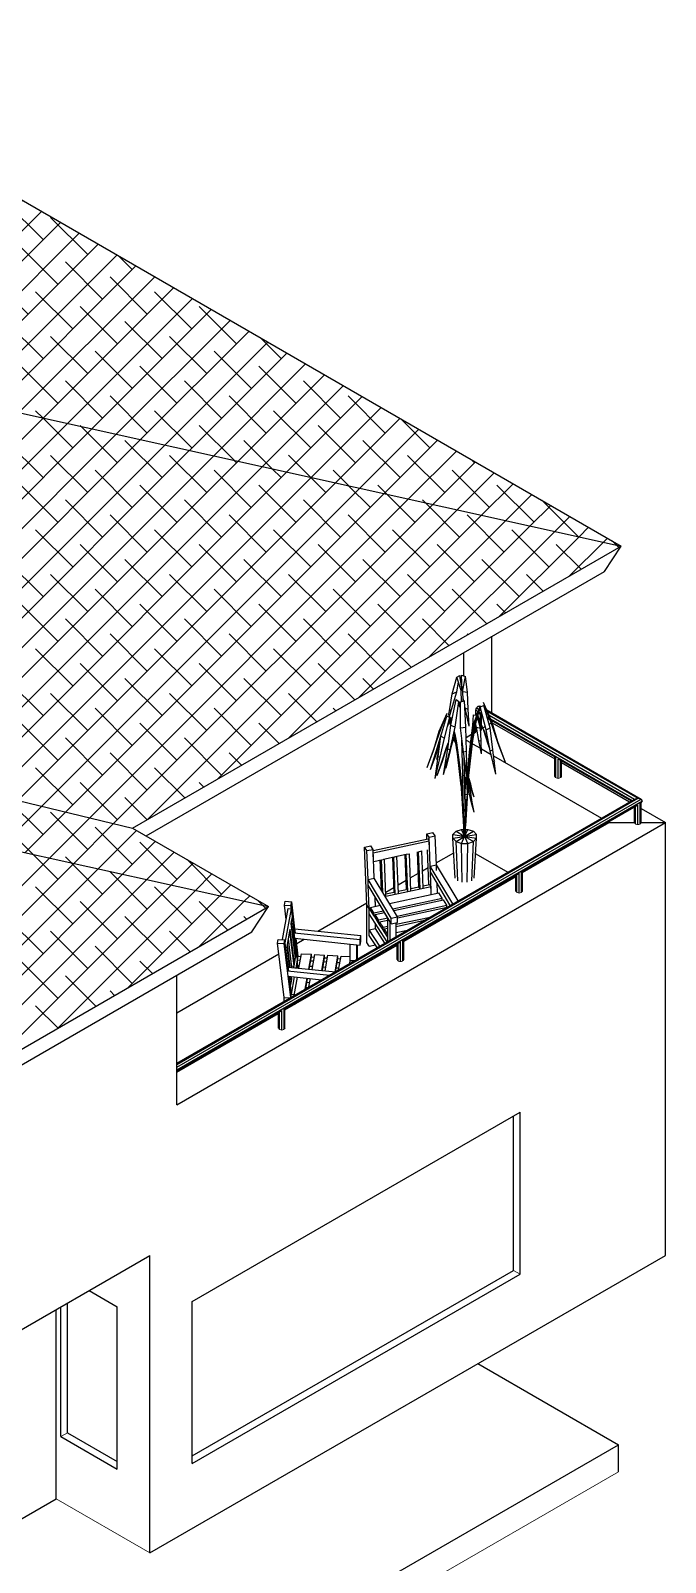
# Model space of a CAD drawing. Header units: millimetres. Extents: x 2491 to 2548.8, y 1338.3 to 1412.1.
# Drawn here: x 2517.02 to 2520.51, y 1353.35 to 1361.76 of the extents above; entities that cross this region are included whole.
import ezdxf

# ---------------------------------------------------------------- set-up
doc = ezdxf.new("R2010")
doc.units = ezdxf.units.MM
for name, color, linetype, lineweight in [('ARREDI attrezzature - furniture', 175, 'Continuous', 9), ('PROIEZIONI - projections', 145, 'Continuous', 13), ('PROIEZIONI finissime - fine lines', 251, 'Continuous', 9)]:
    doc.layers.add(name, color=color, linetype=linetype, lineweight=lineweight)
doc.layers.add('COPERTURA - roof', color=25, linetype='Continuous')
pattern_1 = [(45, (-12087.71468, -15428.61644), (-0.081605686, 0.081605686), []), (135, (-12087.71468, -15428.61644), (-0.24481705805, 0.081605686), [0.2885196698, -0.173111802])]

msp = doc.modelspace()

# ---------------------------------------------------------------- hatches: boundary and pattern name
at = {"layer": 'COPERTURA - roof'}
h = msp.add_hatch(dxfattribs=at)
h.set_pattern_fill('ANSI38', color=256, scale=0.036349, style=0)
h.set_pattern_definition(pattern_1)
h.paths.add_polyline_path([(2515.3648, 1361.7579), (2515.3648, 1360.0154), (2520.2633, 1358.9298)])
h = msp.add_hatch(dxfattribs=at)
h.set_pattern_fill('ANSI38', color=256, scale=0.036349, style=0)
h.set_pattern_definition(pattern_1)
h.paths.add_polyline_path([(2512.8055, 1358.5378), (2513.8227, 1357.9505), (2518.3284, 1356.952), (2517.5831, 1357.3823)])

# ---------------------------------------------------------------- linework, layer by layer
at = {"layer": 'ARREDI attrezzature - furniture', "linetype": 'Continuous', "lineweight": -3}
for p, q in [((2519.3355, 1358.1198), (2519.3622, 1358.2105)), ((2519.361, 1358.1307), (2519.3711, 1358.1829)), ((2519.3622, 1358.2105), (2519.3784, 1358.2205)), ((2519.3856, 1358.1384), (2519.3622, 1358.2105)), ((2519.3903, 1358.1389), (2519.3784, 1358.2205)), ((2519.3877, 1358.2214), (2519.4087, 1358.2152)), ((2519.3903, 1358.1389), (2519.3877, 1358.2214)), ((2519.3888, 1358.1493), (2519.3877, 1358.2214)), ((2519.3949, 1358.1393), (2519.4087, 1358.2152)), ((2519.4193, 1358.1282), (2519.4087, 1358.2152)), ((2519.3206, 1358.0256), (2519.3355, 1358.1198)), ((2519.3286, 1357.9473), (2519.3572, 1358.0873)), ((2519.333, 1358.0324), (2519.361, 1358.1307)), ((2519.3355, 1358.1198), (2519.361, 1358.1307)), ((2519.3532, 1357.9358), (2519.3726, 1358.077)), ((2519.3572, 1358.0873), (2519.3726, 1358.077)), ((2519.3817, 1358.0543), (2519.3726, 1358.077)), ((2519.3809, 1357.9323), (2519.3818, 1358.0758)), ((2519.3818, 1358.0758), (2519.4033, 1358.0815)), ((2519.3856, 1358.1384), (2519.3903, 1358.1389)), ((2519.3874, 1358.0773), (2519.3856, 1358.1384)), ((2519.3903, 1358.1389), (2519.3949, 1358.1393)), ((2519.3967, 1358.0797), (2519.3949, 1358.1393)), ((2519.3951, 1358.1324), (2519.4193, 1358.1282)), ((2519.3995, 1358.0804), (2519.3962, 1358.0972)), ((2519.4116, 1357.9367), (2519.4033, 1358.0815)), ((2519.4231, 1358.0358), (2519.4193, 1358.1282)), ((2519.5128, 1358.0589), (2519.5086, 1358.0713)), ((2519.5554, 1357.9627), (2519.5086, 1358.0713)), ((2519.2637, 1357.8991), (2519.3036, 1358.0017)), ((2519.2654, 1357.9146), (2519.3085, 1358.0129)), ((2519.2729, 1357.8863), (2519.3067, 1357.9975)), ((2519.2933, 1357.8762), (2519.324, 1357.9916)), ((2519.3036, 1358.0017), (2519.3085, 1358.0129)), ((2519.3072, 1357.9973), (2519.3036, 1358.0017)), ((2519.3067, 1357.9975), (2519.324, 1357.9916)), ((2519.3152, 1358.0008), (2519.3206, 1358.0256)), ((2519.3206, 1358.0256), (2519.333, 1358.0324)), ((2519.3206, 1357.9944), (2519.333, 1358.0324)), ((2519.3334, 1357.9709), (2519.324, 1357.9916)), ((2519.3258, 1357.9875), (2519.3294, 1357.9889)), ((2519.3338, 1357.9728), (2519.3294, 1357.9889)), ((2519.3816, 1358.0434), (2519.3707, 1358.0631)), ((2519.4075, 1358.0398), (2519.405, 1358.0526)), ((2519.4075, 1358.0398), (2519.4231, 1358.0358)), ((2519.4298, 1357.942), (2519.4075, 1358.0398)), ((2519.4298, 1357.942), (2519.4231, 1358.0358)), ((2519.4461, 1357.8581), (2519.4737, 1358.0108)), ((2519.4484, 1357.945), (2519.4536, 1358.0044)), ((2519.4499, 1357.8626), (2519.4774, 1358.0153)), ((2519.451, 1357.9436), (2519.4715, 1358.0029)), ((2519.451, 1357.9436), (2519.4685, 1357.9819)), ((2519.4536, 1358.0044), (2519.4715, 1358.0029)), ((2519.4696, 1357.9716), (2519.4793, 1357.9896)), ((2519.472, 1358.0014), (2519.4715, 1358.0029)), ((2519.4733, 1357.9926), (2519.4767, 1357.9999)), ((2519.4737, 1358.0108), (2519.4898, 1358.0486)), ((2519.4737, 1358.0108), (2519.4756, 1358.013)), ((2519.4737, 1358.0108), (2519.4756, 1358.013)), ((2519.4741, 1357.9942), (2519.4738, 1357.9951)), ((2519.4756, 1358.013), (2519.4932, 1358.0348)), ((2519.4756, 1358.013), (2519.4932, 1358.0348)), ((2519.4756, 1358.013), (2519.4774, 1358.0153)), ((2519.4756, 1358.0131), (2519.4774, 1358.0153)), ((2519.4793, 1357.9896), (2519.4767, 1357.9999)), ((2519.4937, 1357.9575), (2519.4767, 1357.9999)), ((2519.4921, 1357.9317), (2519.4767, 1357.9849)), ((2519.4774, 1358.0153), (2519.4775, 1358.0154)), ((2519.5152, 1357.9094), (2519.4793, 1357.9896)), ((2519.4898, 1358.0486), (2519.5091, 1358.0544)), ((2519.5216, 1357.9218), (2519.4898, 1358.0486)), ((2519.5091, 1358.0543), (2519.5128, 1358.0589)), ((2519.5447, 1357.9322), (2519.5091, 1358.0544)), ((2519.556, 1357.9458), (2519.5128, 1358.0589)), ((2519.2341, 1357.8098), (2519.2637, 1357.8991)), ((2519.2371, 1357.8189), (2519.2654, 1357.9146)), ((2519.2637, 1357.8991), (2519.2654, 1357.9146)), ((2519.3102, 1357.9397), (2519.3198, 1357.9642)), ((2519.3123, 1357.8182), (2519.3286, 1357.9473)), ((2519.329, 1357.9494), (2519.3176, 1357.9677)), ((2519.3295, 1357.9517), (2519.318, 1357.9693)), ((2519.33, 1357.9544), (2519.3192, 1357.9739)), ((2519.3203, 1357.9657), (2519.3218, 1357.9694)), ((2519.3324, 1357.966), (2519.3209, 1357.9801)), ((2519.3241, 1357.8111), (2519.3532, 1357.9358)), ((2519.3286, 1357.9473), (2519.3532, 1357.9358)), ((2519.3444, 1357.898), (2519.3473, 1357.8986)), ((2519.366, 1357.7894), (2519.3461, 1357.9054)), ((2519.3626, 1357.8201), (2519.3466, 1357.9075)), ((2519.3657, 1357.8159), (2519.3479, 1357.913)), ((2519.3499, 1357.902), (2519.348, 1357.9134)), ((2519.3504, 1357.8992), (2519.3525, 1357.8996)), ((2519.3608, 1357.8498), (2519.3525, 1357.8996)), ((2519.3809, 1357.9323), (2519.4116, 1357.9367)), ((2519.3979, 1357.8017), (2519.3809, 1357.9323)), ((2519.4138, 1357.8052), (2519.4116, 1357.9367)), ((2519.4304, 1357.8011), (2519.4484, 1357.945)), ((2519.4356, 1357.7981), (2519.4536, 1357.9421)), ((2519.4484, 1357.945), (2519.451, 1357.9436)), ((2519.4484, 1357.945), (2519.4536, 1357.9421)), ((2519.451, 1357.9436), (2519.4536, 1357.9421)), ((2519.4536, 1357.9421), (2519.4651, 1357.9635)), ((2519.4619, 1357.9675), (2519.4609, 1357.9721)), ((2519.4641, 1357.9577), (2519.4635, 1357.9604)), ((2519.469, 1357.9361), (2519.4657, 1357.9505)), ((2519.469, 1357.9361), (2519.4921, 1357.9317)), ((2519.4816, 1357.8633), (2519.469, 1357.9361)), ((2519.4945, 1357.8618), (2519.4921, 1357.9317)), ((2519.5152, 1357.9094), (2519.5075, 1357.9228)), ((2519.5356, 1357.8381), (2519.5075, 1357.9228)), ((2519.5382, 1357.8307), (2519.5152, 1357.9094)), ((2519.5216, 1357.9218), (2519.5447, 1357.9322)), ((2519.545, 1357.8064), (2519.5216, 1357.9218)), ((2519.5586, 1357.8111), (2519.5447, 1357.9322)), ((2519.556, 1357.9458), (2519.5554, 1357.9627)), ((2519.5864, 1357.8564), (2519.5554, 1357.9627)), ((2519.5887, 1357.8474), (2519.556, 1357.9458)), ((2519.1987, 1357.715), (2519.2365, 1357.8172)), ((2519.2341, 1357.8098), (2519.2368, 1357.818)), ((2519.2484, 1357.8022), (2519.275, 1357.8937)), ((2519.2514, 1357.7948), (2519.2682, 1357.8495)), ((2519.2588, 1357.7757), (2519.2729, 1357.8863)), ((2519.2708, 1357.7711), (2519.2933, 1357.8762)), ((2519.2729, 1357.8863), (2519.2933, 1357.8762)), ((2519.275, 1357.8937), (2519.2757, 1357.8954)), ((2519.275, 1357.8933), (2519.275, 1357.8937)), ((2519.2814, 1357.7445), (2519.3025, 1357.8135)), ((2519.2816, 1357.7509), (2519.3055, 1357.8254)), ((2519.2892, 1357.6761), (2519.3123, 1357.8182)), ((2519.3025, 1357.8135), (2519.3152, 1357.8414)), ((2519.3025, 1357.8135), (2519.3055, 1357.8254)), ((2519.3055, 1357.8254), (2519.3165, 1357.8514)), ((2519.3123, 1357.8182), (2519.3241, 1357.8111)), ((2519.3201, 1357.7767), (2519.3342, 1357.8399)), ((2519.3305, 1357.8388), (2519.3342, 1357.8399)), ((2519.3342, 1357.8399), (2519.3435, 1357.8703)), ((2519.3557, 1357.8495), (2519.3395, 1357.8772)), ((2519.3545, 1357.8567), (2519.3407, 1357.8822)), ((2519.3539, 1357.8601), (2519.3419, 1357.8875)), ((2519.3448, 1357.8745), (2519.346, 1357.8782)), ((2519.3597, 1357.8489), (2519.3608, 1357.8498)), ((2519.3597, 1357.8489), (2519.3608, 1357.8498)), ((2519.3785, 1357.7291), (2519.3608, 1357.8498)), ((2519.3657, 1357.8159), (2519.3626, 1357.8201)), ((2519.3847, 1357.6296), (2519.3626, 1357.8201)), ((2519.3878, 1357.6253), (2519.3657, 1357.8159)), ((2519.395, 1357.6726), (2519.3895, 1357.8659)), ((2519.4225, 1357.6509), (2519.4461, 1357.8581)), ((2519.4263, 1357.6555), (2519.4499, 1357.8626)), ((2519.4461, 1357.8581), (2519.4499, 1357.8626)), ((2519.4816, 1357.8633), (2519.4945, 1357.8618)), ((2519.4973, 1357.7892), (2519.4816, 1357.8633)), ((2519.4973, 1357.7892), (2519.4945, 1357.8618)), ((2519.5382, 1357.8307), (2519.5356, 1357.8381)), ((2519.5422, 1357.8202), (2519.5375, 1357.833)), ((2519.5424, 1357.8193), (2519.5382, 1357.8307)), ((2519.5887, 1357.8474), (2519.5864, 1357.8564)), ((2519.6278, 1357.743), (2519.5864, 1357.8564)), ((2519.6278, 1357.743), (2519.5887, 1357.8474)), ((2519.1987, 1357.715), (2519.2341, 1357.8098)), ((2519.2167, 1357.7036), (2519.2484, 1357.8022)), ((2519.2167, 1357.7036), (2519.2514, 1357.7948)), ((2519.242, 1357.6554), (2519.2588, 1357.7757)), ((2519.242, 1357.6554), (2519.2708, 1357.7711)), ((2519.2514, 1357.7948), (2519.2484, 1357.8022)), ((2519.2524, 1357.7586), (2519.2625, 1357.8048)), ((2519.2524, 1357.7586), (2519.2592, 1357.7784)), ((2519.2531, 1357.6711), (2519.2816, 1357.7509)), ((2519.2531, 1357.6711), (2519.2814, 1357.7445)), ((2519.2588, 1357.7757), (2519.2708, 1357.7711)), ((2519.2814, 1357.7445), (2519.2816, 1357.7509)), ((2519.2892, 1357.6761), (2519.3241, 1357.8111)), ((2519.3023, 1357.7121), (2519.3201, 1357.7767)), ((2519.3023, 1357.7121), (2519.3056, 1357.7397)), ((2519.3149, 1357.7755), (2519.3201, 1357.7767)), ((2519.367, 1357.7808), (2519.3638, 1357.802)), ((2519.366, 1357.7894), (2519.3662, 1357.7897)), ((2519.3859, 1357.612), (2519.366, 1357.7894)), ((2519.3686, 1357.7934), (2519.3678, 1357.7977)), ((2519.3684, 1357.793), (2519.3686, 1357.7934)), ((2519.3749, 1357.7366), (2519.3686, 1357.7934)), ((2519.376, 1357.727), (2519.3785, 1357.7291)), ((2519.3938, 1357.5717), (2519.3785, 1357.7291)), ((2519.3979, 1357.8017), (2519.4138, 1357.8052)), ((2519.4184, 1357.6597), (2519.3979, 1357.8017)), ((2519.4042, 1357.6714), (2519.4012, 1357.7789)), ((2519.4054, 1357.6993), (2519.4042, 1357.7579)), ((2519.4184, 1357.6597), (2519.4138, 1357.8052)), ((2519.4157, 1357.6229), (2519.4304, 1357.8011)), ((2519.4258, 1357.6798), (2519.4356, 1357.7981)), ((2519.4304, 1357.8011), (2519.4356, 1357.7981)), ((2519.545, 1357.8064), (2519.5586, 1357.8111)), ((2519.5751, 1357.6793), (2519.545, 1357.8064)), ((2519.5751, 1357.6793), (2519.5586, 1357.8111)), ((2519.5692, 1357.7477), (2519.5652, 1357.7586)), ((2519.5692, 1357.7477), (2519.5652, 1357.7585)), ((2519.395, 1357.6726), (2519.4042, 1357.6714)), ((2519.3999, 1357.3519), (2519.395, 1357.6726)), ((2519.4035, 1357.6991), (2519.4054, 1357.6993)), ((2519.4069, 1357.4959), (2519.4042, 1357.6714)), ((2519.4075, 1357.5098), (2519.4054, 1357.6993)), ((2519.4096, 1357.6298), (2519.4104, 1357.6617)), ((2519.4104, 1357.6617), (2519.4179, 1357.6631)), ((2519.4135, 1357.6333), (2519.4104, 1357.6617)), ((2519.4152, 1357.633), (2519.4183, 1357.66)), ((2519.4183, 1357.6632), (2519.4187, 1357.6633)), ((2519.4184, 1357.6603), (2519.4187, 1357.6633)), ((2519.4189, 1357.6612), (2519.4187, 1357.6633)), ((2519.4207, 1357.6218), (2519.4225, 1357.6509)), ((2519.4225, 1357.6509), (2519.4263, 1357.6555)), ((2519.4244, 1357.6255), (2519.4263, 1357.6555)), ((2519.4311, 1357.6287), (2519.4258, 1357.6483)), ((2519.4265, 1357.6575), (2519.4269, 1357.6584)), ((2519.4266, 1357.6586), (2519.4269, 1357.6584)), ((2519.4392, 1357.6238), (2519.4269, 1357.6584)), ((2519.3878, 1357.6253), (2519.3847, 1357.6296)), ((2519.3991, 1357.404), (2519.3847, 1357.6296)), ((2519.3982, 1357.4622), (2519.3878, 1357.6253)), ((2519.389, 1357.6109), (2519.3885, 1357.6156)), ((2519.3888, 1357.6105), (2519.389, 1357.6109)), ((2519.3911, 1357.5778), (2519.389, 1357.6109)), ((2519.3914, 1357.5697), (2519.3938, 1357.5717)), ((2519.3976, 1357.5014), (2519.3938, 1357.5717)), ((2519.4079, 1357.5684), (2519.4093, 1357.6241)), ((2519.4079, 1357.5684), (2519.4199, 1357.5673)), ((2519.4082, 1357.5178), (2519.4079, 1357.5684)), ((2519.4093, 1357.6241), (2519.4179, 1357.6224)), ((2519.4096, 1357.6298), (2519.4133, 1357.6301)), ((2519.4097, 1357.6241), (2519.4096, 1357.6298)), ((2519.4101, 1357.3956), (2519.4235, 1357.6103)), ((2519.4129, 1357.6234), (2519.4135, 1357.6333)), ((2519.4135, 1357.6333), (2519.4152, 1357.633)), ((2519.4145, 1357.5167), (2519.4199, 1357.5673)), ((2519.4152, 1357.633), (2519.4173, 1357.6424)), ((2519.4152, 1357.633), (2519.4165, 1357.6327)), ((2519.4199, 1357.5673), (2519.4179, 1357.6224)), ((2519.4181, 1357.6165), (2519.4213, 1357.6231)), ((2519.4182, 1357.613), (2519.4219, 1357.6193)), ((2519.4182, 1357.6122), (2519.42, 1357.6112)), ((2519.4189, 1357.5936), (2519.4204, 1357.6167)), ((2519.4213, 1357.6231), (2519.4266, 1357.6273)), ((2519.4303, 1357.5692), (2519.4213, 1357.6231)), ((2519.439, 1357.5741), (2519.4266, 1357.6273)), ((2519.4303, 1357.5692), (2519.439, 1357.5741)), ((2519.4422, 1357.5218), (2519.4303, 1357.5692)), ((2519.4311, 1357.6287), (2519.4392, 1357.6238)), ((2519.4428, 1357.5913), (2519.4311, 1357.6287)), ((2519.4463, 1357.5248), (2519.439, 1357.5741)), ((2519.4465, 1357.5884), (2519.4392, 1357.6238)), ((2519.4428, 1357.5913), (2519.4465, 1357.5884)), ((2519.4567, 1357.5519), (2519.4428, 1357.5913)), ((2519.4567, 1357.5519), (2519.4465, 1357.5884)), ((2519.4061, 1357.4741), (2519.4082, 1357.5269)), ((2519.4093, 1357.3375), (2519.4071, 1357.4833)), ((2519.4075, 1357.5105), (2519.4081, 1357.5284)), ((2519.408, 1357.4617), (2519.4082, 1357.5178)), ((2519.408, 1357.4617), (2519.4145, 1357.5167)), ((2519.4081, 1357.4198), (2519.4137, 1357.5098)), ((2519.4082, 1357.5178), (2519.4145, 1357.5167)), ((2519.4422, 1357.5218), (2519.4463, 1357.5248)), ((2519.4565, 1357.4706), (2519.4422, 1357.5218)), ((2519.4565, 1357.4706), (2519.4463, 1357.5248)), ((2519.3991, 1357.4054), (2519.3949, 1357.4726)), ((2519.4045, 1357.3631), (2519.3992, 1357.4476)), ((2519.4028, 1357.3358), (2519.4078, 1357.4152)), ((2519.4038, 1357.3749), (2519.405, 1357.4334)), ((2519.4074, 1357.4666), (2519.408, 1357.4668)), ((2519.4083, 1357.4226), (2519.4092, 1357.467)), ((2519.4086, 1357.4669), (2519.4092, 1357.467)), ((2519.4088, 1357.3698), (2519.4109, 1357.4142)), ((2519.4092, 1357.467), (2519.4095, 1357.4742)), ((2518.9028, 1357.2588), (2519.2035, 1357.3235)), ((2518.9032, 1357.2477), (2519.2098, 1357.3136)), ((2519.1964, 1357.3517), (2519.2304, 1357.359)), ((2519.1976, 1357.3222), (2519.1964, 1357.3517)), ((2519.2091, 1357.3321), (2519.1964, 1357.3517)), ((2519.2098, 1357.3136), (2519.2035, 1357.3235)), ((2519.2091, 1357.3321), (2519.2431, 1357.3394)), ((2519.2154, 1357.1738), (2519.2091, 1357.3321)), ((2519.2154, 1357.1738), (2519.2091, 1357.3321)), ((2519.2117, 1357.2661), (2519.2098, 1357.3136)), ((2519.2431, 1357.3394), (2519.2304, 1357.359)), ((2519.2495, 1357.1812), (2519.2431, 1357.3394)), ((2519.3397, 1357.3472), (2519.3571, 1357.3651)), ((2519.3397, 1357.3265), (2519.3397, 1357.3472)), ((2519.3397, 1357.3472), (2519.4001, 1357.3384)), ((2519.3397, 1357.3265), (2519.4029, 1357.3374)), ((2519.3571, 1357.3086), (2519.3397, 1357.3265)), ((2519.352, 1357.1074), (2519.3397, 1357.3265)), ((2519.3571, 1357.3651), (2519.3873, 1357.3755)), ((2519.3571, 1357.3651), (2519.4, 1357.3404)), ((2519.3571, 1357.3086), (2519.4029, 1357.3366)), ((2519.3873, 1357.3755), (2519.3995, 1357.3755)), ((2519.3999, 1357.348), (2519.3873, 1357.3755)), ((2519.3873, 1357.2983), (2519.4042, 1357.3367)), ((2519.4001, 1357.3376), (2519.3999, 1357.3519)), ((2519.4001, 1357.3376), (2519.4029, 1357.3379)), ((2519.4031, 1357.3408), (2519.4005, 1357.3831)), ((2519.4029, 1357.3373), (2519.4013, 1357.3678)), ((2519.4028, 1357.3358), (2519.4034, 1357.3365)), ((2519.4033, 1357.3503), (2519.4036, 1357.3659)), ((2519.4034, 1357.3361), (2519.4033, 1357.3385)), ((2519.4034, 1357.3361), (2519.4047, 1357.3381)), ((2519.4039, 1357.3368), (2519.4042, 1357.3367)), ((2519.4042, 1357.3367), (2519.4052, 1357.3367)), ((2519.4063, 1357.336), (2519.4046, 1357.3619)), ((2519.4063, 1357.336), (2519.4047, 1357.3381)), ((2519.4052, 1357.3367), (2519.4056, 1357.3368)), ((2519.4221, 1357.2983), (2519.4052, 1357.3367)), ((2519.4062, 1357.3373), (2519.4073, 1357.3366)), ((2519.4062, 1357.3372), (2519.4062, 1357.3372)), ((2519.4062, 1357.3368), (2519.4522, 1357.3087)), ((2519.4073, 1357.3366), (2519.408, 1357.3527)), ((2519.4073, 1357.3378), (2519.4093, 1357.3375)), ((2519.4073, 1357.3373), (2519.4696, 1357.3266)), ((2519.4094, 1357.3386), (2519.409, 1357.373)), ((2519.4091, 1357.3755), (2519.4221, 1357.3755)), ((2519.4093, 1357.3477), (2519.4221, 1357.3755)), ((2519.4093, 1357.3384), (2519.4696, 1357.3473)), ((2519.4094, 1357.3404), (2519.4522, 1357.3652)), ((2519.4221, 1357.3755), (2519.4522, 1357.3652)), ((2519.4696, 1357.3473), (2519.4522, 1357.3652)), ((2519.4522, 1357.3087), (2519.4696, 1357.3266)), ((2519.4574, 1357.1074), (2519.4696, 1357.3266)), ((2519.4696, 1357.3266), (2519.4696, 1357.3473)), ((2518.8557, 1357.2785), (2518.8898, 1357.2858)), ((2518.8684, 1356.962), (2518.8557, 1357.2785)), ((2518.8684, 1357.2588), (2518.8557, 1357.2785)), ((2518.8684, 1357.2588), (2518.9025, 1357.2661)), ((2518.8748, 1357.1006), (2518.8684, 1357.2588)), ((2518.9025, 1357.2661), (2518.8898, 1357.2858)), ((2518.9088, 1357.1079), (2518.9025, 1357.2661)), ((2518.9051, 1357.2002), (2518.9032, 1357.2477)), ((2518.9589, 1357.2118), (2519.084, 1357.2387)), ((2519.0158, 1357.224), (2519.0329, 1357.2277)), ((2519.041, 1357.0246), (2519.0329, 1357.2277)), ((2519.0858, 1357.0454), (2519.0781, 1357.2374)), ((2519.084, 1357.2387), (2519.101, 1357.2423)), ((2519.0921, 1357.0356), (2519.084, 1357.2387)), ((2519.1091, 1357.0393), (2519.101, 1357.2423)), ((2519.1539, 1357.0601), (2519.1462, 1357.2521)), ((2519.1521, 1357.2533), (2519.1691, 1357.257)), ((2519.1602, 1357.0502), (2519.1521, 1357.2533)), ((2519.1773, 1357.0539), (2519.1691, 1357.257)), ((2519.2076, 1357.0716), (2519.1999, 1357.2636)), ((2519.3571, 1357.3086), (2519.3873, 1357.2983)), ((2519.3661, 1357.0932), (2519.3571, 1357.3086)), ((2519.3873, 1357.2983), (2519.4221, 1357.2983)), ((2519.3906, 1357.0851), (2519.3873, 1357.2983)), ((2519.4189, 1357.0851), (2519.4221, 1357.2983)), ((2519.4221, 1357.2983), (2519.4522, 1357.3087)), ((2519.4433, 1357.0932), (2519.4522, 1357.3087)), ((2518.9051, 1357.2002), (2518.9477, 1357.2094)), ((2518.9485, 1357.0418), (2518.9418, 1357.2081)), ((2518.9477, 1357.2094), (2518.9647, 1357.213)), ((2518.9549, 1357.0312), (2518.9477, 1357.2094)), ((2518.9729, 1357.01), (2518.9647, 1357.213)), ((2519.0176, 1357.0308), (2519.0099, 1357.2228)), ((2519.024, 1357.0209), (2519.0158, 1357.224)), ((2519.2154, 1357.1738), (2519.2495, 1357.1812)), ((2519.3397, 1356.9666), (2519.2154, 1357.1738)), ((2519.2167, 1357.1422), (2519.2154, 1357.1738)), ((2519.2167, 1357.1422), (2519.2154, 1357.1738)), ((2519.2216, 1357.0192), (2519.2167, 1357.1422)), ((2519.3232, 1356.9621), (2519.2167, 1357.1422)), ((2519.2216, 1357.0192), (2519.2167, 1357.1422)), ((2519.3232, 1356.9621), (2519.2167, 1357.1422)), ((2519.3683, 1356.9831), (2519.2495, 1357.1812)), ((2519.2507, 1357.1495), (2519.2495, 1357.1812)), ((2518.8748, 1357.1006), (2518.9088, 1357.1079)), ((2519.0017, 1356.8891), (2518.8748, 1357.1006)), ((2518.876, 1357.0689), (2518.8748, 1357.1006)), ((2518.876, 1357.0689), (2518.8748, 1357.1006)), ((2518.8811, 1356.9423), (2518.876, 1357.0689)), ((2518.9953, 1356.8675), (2518.876, 1357.0689)), ((2518.9826, 1356.8889), (2518.876, 1357.0689)), ((2519.0357, 1356.8964), (2518.9088, 1357.1079)), ((2519.0921, 1357.0356), (2519.2198, 1357.0631)), ((2519.1087, 1357.0504), (2519.1539, 1357.0601)), ((2519.1539, 1357.0601), (2519.1595, 1357.0613)), ((2519.1602, 1357.0502), (2519.1539, 1357.0601)), ((2519.1768, 1357.065), (2519.2135, 1357.0729)), ((2519.2198, 1357.0631), (2519.2135, 1357.0729)), ((2519.2216, 1357.0192), (2519.2198, 1357.0631)), ((2519.2557, 1357.0265), (2519.2535, 1357.0799)), ((2518.4156, 1356.96), (2518.4193, 1356.9809)), ((2518.4193, 1356.9809), (2518.4555, 1356.9788)), ((2518.4518, 1356.9579), (2518.4555, 1356.9788)), ((2518.4736, 1356.8293), (2518.4555, 1356.9788)), ((2518.915, 1356.9533), (2518.9129, 1357.0067)), ((2518.9133, 1356.9971), (2518.9179, 1356.9981)), ((2518.915, 1356.9533), (2518.9133, 1356.9971)), ((2518.9682, 1357.009), (2518.9729, 1357.01)), ((2518.9724, 1357.0211), (2519.0176, 1357.0308)), ((2518.9729, 1357.01), (2519.024, 1357.0209)), ((2518.9917, 1356.9698), (2519.2622, 1357.0279)), ((2519.0096, 1356.94), (2519.2812, 1356.9984)), ((2519.0155, 1356.9301), (2519.2875, 1356.9886)), ((2519.024, 1357.0209), (2519.041, 1357.0246)), ((2519.024, 1357.0209), (2519.041, 1357.0246)), ((2519.0406, 1357.0357), (2519.0858, 1357.0454)), ((2519.041, 1357.0246), (2519.0921, 1357.0356)), ((2519.0921, 1357.0356), (2519.1091, 1357.0393)), ((2519.1602, 1357.0502), (2519.1773, 1357.0539)), ((2519.2812, 1356.9984), (2519.2622, 1357.0279)), ((2519.2812, 1356.9872), (2519.2812, 1356.9984)), ((2519.3066, 1356.9591), (2519.2875, 1356.9886)), ((2518.4055, 1356.7708), (2518.4358, 1356.9415)), ((2518.4156, 1356.96), (2518.4518, 1356.9579)), ((2518.4251, 1356.8813), (2518.4156, 1356.96)), ((2518.4206, 1356.7526), (2518.4539, 1356.9405)), ((2518.4358, 1356.9415), (2518.4539, 1356.9405)), ((2518.4539, 1356.9405), (2518.4518, 1356.9579)), ((2518.4593, 1356.8956), (2518.4539, 1356.9405)), ((2518.4593, 1356.8956), (2518.4539, 1356.9405)), ((2518.4547, 1356.8695), (2518.4593, 1356.8956)), ((2518.4699, 1356.8084), (2518.4593, 1356.8956)), ((2518.8684, 1356.7543), (2518.8684, 1356.962)), ((2518.8811, 1356.9423), (2518.8684, 1356.962)), ((2518.8811, 1356.9423), (2518.8875, 1356.9437)), ((2518.8811, 1356.8236), (2518.8811, 1356.9423)), ((2518.8875, 1356.9325), (2518.8811, 1356.9423)), ((2518.8811, 1356.8236), (2518.8811, 1356.9127)), ((2518.9802, 1356.7591), (2518.8811, 1356.9127)), ((2518.8875, 1356.9474), (2518.9412, 1356.9589)), ((2518.8875, 1356.9325), (2518.8875, 1356.9474)), ((2518.9065, 1356.9179), (2518.8875, 1356.9474)), ((2518.9065, 1356.903), (2518.8875, 1356.9325)), ((2518.9065, 1356.9179), (2518.9588, 1356.9291)), ((2518.9065, 1356.903), (2518.9065, 1356.9179)), ((2518.9065, 1356.903), (2518.9128, 1356.9044)), ((2518.9128, 1356.8932), (2518.9065, 1356.903)), ((2518.9128, 1356.908), (2518.9647, 1356.9192)), ((2518.9128, 1356.8932), (2518.9128, 1356.908)), ((2518.9319, 1356.8785), (2518.9128, 1356.908)), ((2518.9319, 1356.8637), (2518.9128, 1356.8932)), ((2518.9319, 1356.8785), (2518.9823, 1356.8894)), ((2518.9826, 1356.7604), (2518.9826, 1356.8889)), ((2518.9953, 1356.8675), (2518.9826, 1356.8889)), ((2519.0017, 1356.8891), (2519.0357, 1356.8964)), ((2519.0017, 1356.8567), (2519.0017, 1356.8891)), ((2519.0294, 1356.8547), (2519.2151, 1356.8946)), ((2519.0333, 1356.9003), (2519.3066, 1356.9591)), ((2519.0357, 1356.8897), (2519.3078, 1356.9482)), ((2519.0357, 1356.8641), (2519.0357, 1356.8964)), ((2519.3, 1356.9017), (2519.3191, 1356.9058)), ((2519.3066, 1356.9479), (2519.3066, 1356.9591)), ((2519.3232, 1356.9571), (2519.3232, 1356.9621)), ((2519.3255, 1356.9584), (2519.3232, 1356.9621)), ((2519.3232, 1356.9082), (2519.3232, 1356.9151)), ((2519.3359, 1356.9155), (2519.3359, 1356.9224)), ((2519.353, 1356.9323), (2519.3721, 1356.9364)), ((2519.37, 1356.9352), (2519.37, 1356.936)), ((2519.3763, 1356.9389), (2519.3763, 1356.9458)), ((2518.4325, 1356.7443), (2518.4454, 1356.8173)), ((2518.4454, 1356.8173), (2518.4473, 1356.8278)), ((2518.4686, 1356.6255), (2518.4454, 1356.8173)), ((2518.4705, 1356.6359), (2518.4473, 1356.8278)), ((2518.4528, 1356.8591), (2518.4547, 1356.8695)), ((2518.476, 1356.6673), (2518.4528, 1356.8591)), ((2518.4779, 1356.6777), (2518.4547, 1356.8695)), ((2518.4699, 1356.8084), (2518.4736, 1356.8293)), ((2518.4699, 1356.8084), (2518.8315, 1356.7722)), ((2518.4735, 1356.7785), (2518.4699, 1356.8084)), ((2518.4736, 1356.8293), (2518.8352, 1356.7931)), ((2518.4762, 1356.8078), (2518.4736, 1356.8293)), ((2518.8811, 1356.8236), (2518.9152, 1356.831)), ((2518.8811, 1356.794), (2518.8811, 1356.8236)), ((2518.9384, 1356.7349), (2518.8811, 1356.8236)), ((2518.9152, 1356.831), (2518.9152, 1356.8599)), ((2518.9666, 1356.7512), (2518.9152, 1356.831)), ((2518.9319, 1356.8637), (2518.9319, 1356.8785)), ((2518.9319, 1356.8637), (2518.9382, 1356.865)), ((2518.9382, 1356.8538), (2518.9319, 1356.8637)), ((2518.9382, 1356.8687), (2518.9826, 1356.8782)), ((2518.9382, 1356.8538), (2518.9382, 1356.8687)), ((2518.9572, 1356.8392), (2518.9382, 1356.8687)), ((2518.9572, 1356.8243), (2518.9382, 1356.8538)), ((2518.9572, 1356.8243), (2518.9382, 1356.8538)), ((2518.9572, 1356.8392), (2518.9826, 1356.8446)), ((2518.9572, 1356.8243), (2518.9572, 1356.8392)), ((2518.9572, 1356.8243), (2518.9636, 1356.8257)), ((2518.9636, 1356.8145), (2518.9572, 1356.8243)), ((2518.9636, 1356.8294), (2518.9826, 1356.8334)), ((2518.9636, 1356.8145), (2518.9636, 1356.8294)), ((2518.9826, 1356.7999), (2518.9636, 1356.8294)), ((2518.9826, 1356.785), (2518.9636, 1356.8145)), ((2518.9826, 1356.785), (2518.9636, 1356.8145)), ((2518.9953, 1356.7678), (2518.9953, 1356.8675)), ((2519.0017, 1356.8567), (2518.9953, 1356.8675)), ((2519.0017, 1356.8567), (2518.9953, 1356.8675)), ((2519.0017, 1356.8567), (2519.0357, 1356.8641)), ((2519.0294, 1356.8435), (2519.1842, 1356.8768)), ((2519.0294, 1356.7875), (2519.0294, 1356.8627)), ((2519.0294, 1356.8099), (2519.0914, 1356.8233)), ((2519.0294, 1356.8099), (2519.0914, 1356.8233)), ((2519.1455, 1356.8125), (2519.1646, 1356.8166)), ((2519.2073, 1356.8482), (2519.2264, 1356.8523)), ((2519.2073, 1356.8482), (2519.2264, 1356.8523)), ((2518.3786, 1356.7512), (2518.3823, 1356.7721)), ((2518.3786, 1356.7512), (2518.4148, 1356.7491)), ((2518.4148, 1356.4523), (2518.3786, 1356.7512)), ((2518.3823, 1356.7721), (2518.4185, 1356.77)), ((2518.4148, 1356.7491), (2518.4185, 1356.77)), ((2518.4329, 1356.5997), (2518.4148, 1356.7491)), ((2518.4329, 1356.5997), (2518.4148, 1356.7491)), ((2518.426, 1356.7077), (2518.4206, 1356.7526)), ((2518.4306, 1356.7338), (2518.4325, 1356.7443)), ((2518.4444, 1356.6197), (2518.4306, 1356.7338)), ((2518.4476, 1356.6194), (2518.4325, 1356.7443)), ((2518.438, 1356.7756), (2518.4399, 1356.786)), ((2518.457, 1356.6185), (2518.438, 1356.7756)), ((2518.4735, 1356.7785), (2518.7772, 1356.7458)), ((2518.4825, 1356.7038), (2518.4735, 1356.7785)), ((2518.4916, 1356.6798), (2518.4798, 1356.7778)), ((2518.7772, 1356.6567), (2518.7772, 1356.7458)), ((2518.7772, 1356.7458), (2518.8315, 1356.7399)), ((2518.7772, 1356.7458), (2518.8134, 1356.7419)), ((2518.8134, 1356.6627), (2518.8134, 1356.7419)), ((2518.8134, 1356.7419), (2518.8315, 1356.7399)), ((2518.8171, 1356.6649), (2518.8171, 1356.7415)), ((2518.8315, 1356.7722), (2518.8352, 1356.7931)), ((2518.8315, 1356.7399), (2518.8315, 1356.7722)), ((2518.8315, 1356.7399), (2518.8352, 1356.7608)), ((2518.8352, 1356.7608), (2518.8352, 1356.7931)), ((2518.8811, 1356.7346), (2518.8684, 1356.7543)), ((2518.9244, 1356.7268), (2518.8811, 1356.794)), ((2518.8811, 1356.7346), (2518.9147, 1356.7418)), ((2518.9953, 1356.7189), (2518.9953, 1356.7258)), ((2519.0294, 1356.7875), (2519.0296, 1356.7876)), ((2519.0294, 1356.7874), (2519.0294, 1356.7875)), ((2519.0294, 1356.7385), (2519.0294, 1356.7455)), ((2519.0702, 1356.7666), (2519.0826, 1356.7693)), ((2518.4366, 1356.6205), (2518.426, 1356.7077)), ((2518.4666, 1356.6678), (2518.476, 1356.6673)), ((2518.4672, 1356.6175), (2518.4825, 1356.7038)), ((2518.4747, 1356.7043), (2518.4825, 1356.7038)), ((2518.476, 1356.6673), (2518.4779, 1356.6777)), ((2518.4804, 1356.6161), (2518.4879, 1356.659)), ((2518.4879, 1356.659), (2518.4825, 1356.7038)), ((2518.4879, 1356.659), (2518.4916, 1356.6798)), ((2518.4879, 1356.6154), (2518.4879, 1356.659)), ((2518.4879, 1356.659), (2518.5034, 1356.658)), ((2518.4916, 1356.6798), (2518.5071, 1356.6789)), ((2518.4957, 1356.6146), (2518.5097, 1356.6936)), ((2518.5097, 1356.6936), (2518.564, 1356.6904)), ((2518.5496, 1356.6092), (2518.564, 1356.6904)), ((2518.5522, 1356.609), (2518.564, 1356.6756)), ((2518.5603, 1356.6547), (2518.5757, 1356.6538)), ((2518.564, 1356.6756), (2518.564, 1356.6904)), ((2518.564, 1356.6756), (2518.5794, 1356.6747)), ((2518.5675, 1356.6074), (2518.582, 1356.6893)), ((2518.582, 1356.6893), (2518.6363, 1356.6861)), ((2518.6214, 1356.602), (2518.6363, 1356.6861)), ((2518.624, 1356.6018), (2518.6363, 1356.6713)), ((2518.6326, 1356.6504), (2518.6481, 1356.6495)), ((2518.6363, 1356.6713), (2518.6363, 1356.6861)), ((2518.6363, 1356.6713), (2518.6518, 1356.6704)), ((2518.6393, 1356.6002), (2518.6544, 1356.6851)), ((2518.6544, 1356.6851), (2518.7086, 1356.6819)), ((2518.6932, 1356.5948), (2518.7086, 1356.6819)), ((2518.6958, 1356.5948), (2518.7086, 1356.667)), ((2518.7049, 1356.6461), (2518.7204, 1356.6452)), ((2518.7086, 1356.667), (2518.7086, 1356.6819)), ((2518.7086, 1356.667), (2518.7241, 1356.6661)), ((2518.7132, 1356.6049), (2518.7267, 1356.6808)), ((2518.7267, 1356.6808), (2518.7772, 1356.6778)), ((2518.7743, 1356.6402), (2518.7772, 1356.6567)), ((2518.7743, 1356.6402), (2518.7772, 1356.6567)), ((2518.7772, 1356.6567), (2518.8006, 1356.6553)), ((2518.9474, 1356.6912), (2518.9442, 1356.6963)), ((2518.9614, 1356.6993), (2518.9581, 1356.7043)), ((2518.9826, 1356.7115), (2518.9826, 1356.7185)), ((2518.4329, 1356.5997), (2518.4366, 1356.6205)), ((2518.4329, 1356.5997), (2518.6641, 1356.5765)), ((2518.4365, 1356.5698), (2518.4329, 1356.5997)), ((2518.4365, 1356.5698), (2518.4329, 1356.5997)), ((2518.4365, 1356.5698), (2518.6184, 1356.5501)), ((2518.4365, 1356.5698), (2518.6184, 1356.5501)), ((2518.4506, 1356.4533), (2518.4365, 1356.5698)), ((2518.4366, 1356.6205), (2518.6954, 1356.5946)), ((2518.4392, 1356.599), (2518.4366, 1356.6205)), ((2518.4547, 1356.4711), (2518.4428, 1356.5691)), ((2518.4539, 1356.542), (2518.4507, 1356.5682)), ((2518.4557, 1356.5524), (2518.4538, 1356.5679)), ((2518.4539, 1356.542), (2518.4557, 1356.5524)), ((2518.4547, 1356.4711), (2518.4715, 1356.566)), ((2518.4592, 1356.6261), (2518.4686, 1356.6255)), ((2518.4686, 1356.6255), (2518.4705, 1356.6359)), ((2518.469, 1356.464), (2518.4868, 1356.5643)), ((2518.4879, 1356.6293), (2518.4982, 1356.6287)), ((2518.4916, 1356.615), (2518.4916, 1356.6291)), ((2518.5301, 1356.4992), (2518.5406, 1356.5585)), ((2518.533, 1356.5008), (2518.5432, 1356.5582)), ((2518.5431, 1356.5581), (2518.5466, 1356.5579)), ((2518.5504, 1356.5109), (2518.5585, 1356.5566)), ((2518.5551, 1356.6253), (2518.5705, 1356.6244)), ((2518.6274, 1356.621), (2518.6429, 1356.6201)), ((2518.6997, 1356.6168), (2518.7152, 1356.6159)), ((2518.726, 1356.5703), (2518.7362, 1356.5693)), ((2518.7574, 1356.5884), (2518.7676, 1356.5874)), ((2518.765, 1356.5877), (2518.766, 1356.5934)), ((2518.765, 1356.5877), (2518.766, 1356.5934)), ((2518.8053, 1356.6092), (2518.8067, 1356.6169)), ((2518.8112, 1356.6126), (2518.8126, 1356.6203)), ((2518.8134, 1356.6138), (2518.8134, 1356.6208)), ((2518.8171, 1356.616), (2518.8171, 1356.6229)), ((2518.446, 1356.5425), (2518.4539, 1356.542)), ((2518.4492, 1356.5159), (2518.4539, 1356.542)), ((2518.4547, 1356.4711), (2518.4492, 1356.5159)), ((2518.4516, 1356.4539), (2518.4547, 1356.4711)), ((2518.4547, 1356.4711), (2518.4701, 1356.4702)), ((2518.5342, 1356.5078), (2518.5441, 1356.5072)), ((2518.5394, 1356.5372), (2518.5549, 1356.5363)), ((2518.6018, 1356.4917), (2518.6032, 1356.4994)), ((2518.6048, 1356.4934), (2518.6061, 1356.5011)), ((2518.61, 1356.5034), (2518.6209, 1356.5027)), ((2518.6115, 1356.5462), (2518.6123, 1356.5508)), ((2518.6144, 1356.5478), (2518.6149, 1356.5505)), ((2518.6222, 1356.5035), (2518.6235, 1356.5112)), ((2518.6796, 1356.5435), (2518.6897, 1356.5424)), ((2518.6832, 1356.5387), (2518.684, 1356.543)), ((2518.6862, 1356.5404), (2518.6866, 1356.5428)), ((2518.4148, 1356.4326), (2518.4148, 1356.4523)), ((2518.4148, 1356.4523), (2518.4458, 1356.4505)), ((2518.451, 1356.4046), (2518.451, 1356.4115)), ((2518.4547, 1356.4067), (2518.4547, 1356.4136)), ((2518.4651, 1356.4197), (2518.476, 1356.419)), ((2518.469, 1356.4639), (2518.469, 1356.464)), ((2518.469, 1356.464), (2518.4691, 1356.464)), ((2518.5117, 1356.4466), (2518.5226, 1356.446)), ((2518.5233, 1356.4463), (2518.5233, 1356.4533)), ((2518.5414, 1356.4597), (2518.5421, 1356.4642)), ((2518.5414, 1356.4568), (2518.5414, 1356.4597)), ((2518.5414, 1356.4597), (2518.5459, 1356.4594))]:
    msp.add_line(p, q, dxfattribs=at)
at = {"layer": 'COPERTURA - roof'}
for p, q in [((2515.3761, 1357.9161), (2517.0925, 1359.6325)), ((2515.5075, 1357.8843), (2517.2261, 1359.6029)), ((2517.2549, 1359.4685), (2517.0905, 1359.6329)), ((2517.4998, 1359.3869), (2517.3002, 1359.5865)), ((2515.6389, 1357.8525), (2517.3597, 1359.5733)), ((2515.7704, 1357.8207), (2517.4933, 1359.5437)), ((2515.9018, 1357.7889), (2517.6269, 1359.514)), ((2517.0917, 1359.3053), (2516.8877, 1359.5093)), ((2517.7446, 1359.3053), (2517.5406, 1359.5093)), ((2516.0332, 1357.7571), (2517.7605, 1359.4844)), ((2516.1646, 1357.7254), (2517.8941, 1359.4548)), ((2516.2961, 1357.6936), (2518.0277, 1359.4252)), ((2517.3366, 1359.2237), (2517.1325, 1359.4277)), ((2517.9894, 1359.2237), (2517.7854, 1359.4277)), ((2516.4275, 1357.6618), (2518.1613, 1359.3956)), ((2516.5589, 1357.63), (2518.2949, 1359.366)), ((2516.6903, 1357.5982), (2518.4285, 1359.3364)), ((2517.5814, 1359.1421), (2517.3774, 1359.3461)), ((2518.2342, 1359.1421), (2518.0302, 1359.3461)), ((2518.1526, 1359.3869), (2518.1389, 1359.4006)), ((2518.3974, 1359.3053), (2518.3486, 1359.3541)), ((2516.8218, 1357.5664), (2518.5621, 1359.3068)), ((2516.9532, 1357.5346), (2518.6957, 1359.2772)), ((2517.1733, 1359.0605), (2516.9693, 1359.2645)), ((2517.0846, 1357.5028), (2518.8293, 1359.2476)), ((2517.8262, 1359.0605), (2517.6222, 1359.2645)), ((2518.479, 1359.0605), (2518.275, 1359.2645)), ((2518.6422, 1359.2237), (2518.5583, 1359.3076)), ((2518.8871, 1359.1421), (2518.768, 1359.2612)), ((2517.4182, 1358.9789), (2517.2141, 1359.1829)), ((2517.216, 1357.4711), (2518.9629, 1359.218)), ((2517.3475, 1357.4393), (2519.0965, 1359.1883)), ((2517.4789, 1357.4075), (2519.2301, 1359.1587)), ((2518.071, 1358.9789), (2517.867, 1359.1829)), ((2518.7238, 1358.9789), (2518.5198, 1359.1829)), ((2519.1319, 1359.0605), (2518.9777, 1359.2147)), ((2519.3767, 1358.9789), (2519.1873, 1359.1682)), ((2517.663, 1358.8973), (2517.459, 1359.1013)), ((2517.6631, 1357.4285), (2519.3637, 1359.1291)), ((2518.0493, 1357.6515), (2519.4973, 1359.0995)), ((2518.3158, 1358.8973), (2518.1118, 1359.1013)), ((2518.9687, 1358.8973), (2518.7647, 1359.1013)), ((2519.6215, 1358.8973), (2519.4175, 1359.1013)), ((2517.2549, 1358.8157), (2517.0509, 1359.0197)), ((2517.9078, 1358.8157), (2517.7038, 1359.0197)), ((2518.5606, 1358.8157), (2518.3566, 1359.0197)), ((2518.4355, 1357.8744), (2519.6309, 1359.0699)), ((2518.8216, 1358.0974), (2519.7646, 1359.0403)), ((2519.2135, 1358.8157), (2519.0095, 1359.0197)), ((2519.2078, 1358.3203), (2519.8982, 1359.0107)), ((2519.8663, 1358.8157), (2519.6623, 1359.0197)), ((2517.4998, 1358.734), (2517.2957, 1358.9381)), ((2518.1526, 1358.734), (2517.9486, 1358.9381)), ((2518.8055, 1358.734), (2518.6014, 1358.9381)), ((2519.4583, 1358.734), (2519.2543, 1358.9381)), ((2519.594, 1358.5433), (2520.0318, 1358.9811)), ((2520.0428, 1358.8024), (2519.9071, 1358.9381)), ((2519.9801, 1358.7662), (2520.1654, 1358.9515)), ((2520.0295, 1358.9789), (2520.0261, 1358.9823)), ((2520.2497, 1358.9219), (2520.2357, 1358.9359)), ((2517.0917, 1358.6524), (2516.8877, 1358.8565)), ((2517.7446, 1358.6524), (2517.5406, 1358.8565)), ((2518.3974, 1358.6524), (2518.1934, 1358.8565)), ((2519.0503, 1358.6524), (2518.8463, 1358.8565)), ((2519.7031, 1358.6524), (2519.4991, 1358.8565)), ((2517.3366, 1358.5708), (2517.1325, 1358.7748)), ((2517.9894, 1358.5708), (2517.7854, 1358.7748)), ((2518.6422, 1358.5708), (2518.4382, 1358.7748)), ((2519.2951, 1358.5708), (2519.0911, 1358.7748)), ((2519.8358, 1358.6829), (2519.7439, 1358.7748)), ((2517.5814, 1358.4892), (2517.3774, 1358.6932)), ((2518.2342, 1358.4892), (2518.0302, 1358.6932)), ((2518.8871, 1358.4892), (2518.683, 1358.6932)), ((2519.5254, 1358.5037), (2519.3359, 1358.6932)), ((2517.1733, 1358.4076), (2516.9693, 1358.6116)), ((2517.8262, 1358.4076), (2517.6222, 1358.6116)), ((2518.479, 1358.4076), (2518.275, 1358.6116)), ((2519.1319, 1358.4076), (2518.9279, 1358.6116)), ((2519.6289, 1358.5635), (2519.5807, 1358.6116)), ((2517.4182, 1358.326), (2517.2141, 1358.53)), ((2518.071, 1358.326), (2517.867, 1358.53)), ((2518.7238, 1358.326), (2518.5198, 1358.53)), ((2519.3185, 1358.3842), (2519.1727, 1358.53)), ((2517.663, 1358.2444), (2517.459, 1358.4484)), ((2518.3158, 1358.2444), (2518.1118, 1358.4484)), ((2518.9687, 1358.2444), (2518.7647, 1358.4484)), ((2519.4219, 1358.444), (2519.4175, 1358.4484)), ((2517.2549, 1358.1628), (2517.0509, 1358.3668)), ((2517.9078, 1358.1628), (2517.7038, 1358.3668)), ((2518.5606, 1358.1628), (2518.3566, 1358.3668)), ((2519.1115, 1358.2648), (2519.0095, 1358.3668)), ((2517.4998, 1358.0812), (2517.2957, 1358.2852)), ((2518.1526, 1358.0812), (2517.9486, 1358.2852)), ((2518.8011, 1358.0855), (2518.6014, 1358.2852)), ((2517.0917, 1357.9996), (2516.8877, 1358.2036)), ((2517.7446, 1357.9996), (2517.5406, 1358.2036)), ((2518.3974, 1357.9996), (2518.1934, 1358.2036)), ((2518.9046, 1358.1453), (2518.8463, 1358.2036)), ((2517.3366, 1357.918), (2517.1325, 1358.122)), ((2517.9894, 1357.918), (2517.7854, 1358.122)), ((2518.5942, 1357.9661), (2518.4382, 1358.122)), ((2517.5814, 1357.8364), (2517.3774, 1358.0404)), ((2518.2342, 1357.8364), (2518.0302, 1358.0404)), ((2518.6976, 1358.0258), (2518.683, 1358.0404)), ((2517.1733, 1357.7548), (2516.9693, 1357.9588)), ((2517.8262, 1357.7548), (2517.6222, 1357.9588)), ((2518.3872, 1357.8466), (2518.275, 1357.9588)), ((2517.4182, 1357.6732), (2517.2141, 1357.8772)), ((2518.071, 1357.6732), (2517.867, 1357.8772)), ((2517.663, 1357.5916), (2517.459, 1357.7956)), ((2518.1803, 1357.7271), (2518.1118, 1357.7956)), ((2517.2549, 1357.51), (2517.0509, 1357.714)), ((2517.8699, 1357.5479), (2517.7038, 1357.714)), ((2517.4998, 1357.4284), (2517.2957, 1357.6324)), ((2517.9733, 1357.6076), (2517.9486, 1357.6324)), ((2517.6629, 1357.4284), (2517.5406, 1357.5508)), ((2517.1733, 1357.1019), (2517.0371, 1357.2381)), ((2514.8544, 1354.9462), (2517.1265, 1357.2183)), ((2515.2406, 1355.1692), (2517.2601, 1357.1887)), ((2515.6267, 1355.3921), (2517.3937, 1357.1591)), ((2517.4182, 1357.0203), (2517.2468, 1357.1917)), ((2517.663, 1356.9387), (2517.459, 1357.1427)), ((2516.0129, 1355.6151), (2517.5273, 1357.1295)), ((2516.3991, 1355.838), (2517.6609, 1357.0999)), ((2516.7852, 1356.061), (2517.7945, 1357.0703)), ((2517.2549, 1356.8571), (2517.0509, 1357.0611)), ((2517.9078, 1356.8571), (2517.7038, 1357.0611)), ((2517.1714, 1356.2839), (2517.9281, 1357.0407)), ((2517.4998, 1356.7755), (2517.2957, 1356.9795)), ((2517.5576, 1356.5069), (2518.0617, 1357.0111)), ((2517.9437, 1356.7298), (2518.1953, 1356.9815)), ((2518.1051, 1356.823), (2517.9486, 1356.9795)), ((2517.0917, 1356.6939), (2516.8877, 1356.8979)), ((2517.7446, 1356.6939), (2517.5406, 1356.8979)), ((2518.2086, 1356.8827), (2518.1934, 1356.8979)), ((2518.3121, 1356.9425), (2518.2952, 1356.9593)), ((2517.3366, 1356.6123), (2517.1325, 1356.8163)), ((2517.8982, 1356.7035), (2517.7854, 1356.8163)), ((2517.5814, 1356.5307), (2517.3774, 1356.7347)), ((2517.1733, 1356.4491), (2516.9693, 1356.6531)), ((2517.6912, 1356.5841), (2517.6222, 1356.6531)), ((2517.3808, 1356.4048), (2517.2141, 1356.5715)), ((2517.4843, 1356.4646), (2517.459, 1356.4899)), ((2517.1739, 1356.2854), (2517.0509, 1356.4083))]:
    msp.add_line(p, q, dxfattribs=at)
at = {"layer": 'PROIEZIONI - projections', "linetype": 'Continuous', "lineweight": -3}
for p, q in [((2515.3648, 1361.7579), (2520.2633, 1358.9298)), ((2515.3648, 1360.0154), (2520.2633, 1358.9298)), ((2517.5831, 1357.3823), (2520.2633, 1358.9298)), ((2520.1712, 1358.7912), (2520.2633, 1358.9298)), ((2517.657, 1357.3396), (2520.1712, 1358.7912)), ((2512.8055, 1358.5378), (2517.5831, 1357.3823)), ((2519.5544, 1358.0144), (2519.5544, 1358.4351)), ((2519.4002, 1358.2177), (2519.4002, 1358.346)), ((2513.8227, 1357.9505), (2518.3284, 1356.952)), ((2519.4126, 1357.8798), (2519.4424, 1357.8971)), ((2519.4484, 1357.9005), (2519.4544, 1357.904)), ((2519.4577, 1357.9059), (2519.4662, 1357.9108)), ((2519.4972, 1357.9287), (2519.5035, 1357.9323)), ((2519.5047, 1357.933), (2519.517, 1357.9401)), ((2519.5387, 1357.9526), (2519.5507, 1357.9596)), ((2519.5544, 1357.9652), (2519.5544, 1357.9724)), ((2519.556, 1357.9607), (2519.8985, 1357.763)), ((2519.4128, 1357.8654), (2519.4367, 1357.8515)), ((2519.4419, 1357.8486), (2519.4448, 1357.8469)), ((2519.4479, 1357.8451), (2519.4907, 1357.8204)), ((2519.4962, 1357.8172), (2519.5498, 1357.7862)), ((2519.5626, 1357.7789), (2520.1546, 1357.4371)), ((2519.9349, 1357.742), (2520.3088, 1357.5261)), ((2520.3726, 1357.4893), (2520.5054, 1357.4126)), ((2517.8251, 1355.8652), (2520.5054, 1357.4126)), ((2519.7214, 1357.1381), (2520.1969, 1357.4126)), ((2520.191, 1357.4161), (2520.1969, 1357.4126)), ((2520.1969, 1357.4126), (2520.3363, 1357.4126)), ((2520.3725, 1357.4126), (2520.5054, 1357.4126)), ((2520.5054, 1355.0383), (2520.5054, 1357.4126)), ((2517.5831, 1357.3823), (2518.3284, 1356.952)), ((2519.249, 1357.1918), (2519.3442, 1357.2468)), ((2519.4649, 1357.2417), (2519.6405, 1357.1403)), ((2519.1735, 1357.1482), (2519.2038, 1357.1657)), ((2518.972, 1357.0319), (2519.0166, 1357.0576)), ((2519.0392, 1357.0707), (2519.0837, 1357.0964)), ((2519.0702, 1356.7621), (2519.685, 1357.1171)), ((2519.1063, 1357.1094), (2519.1509, 1357.1352)), ((2519.6769, 1357.1193), (2519.6829, 1357.1158)), ((2513.8227, 1354.3505), (2518.3284, 1356.952)), ((2518.2363, 1356.8134), (2518.3284, 1356.952)), ((2518.5993, 1356.8167), (2518.868, 1356.9719)), ((2513.8227, 1354.2652), (2518.2363, 1356.8134)), ((2518.4189, 1356.3861), (2519.0338, 1356.7411)), ((2518.4832, 1356.7497), (2518.5238, 1356.7731)), ((2517.8251, 1356.3697), (2518.3856, 1356.6933)), ((2517.8251, 1355.8652), (2517.8251, 1356.576)), ((2517.8251, 1356.0433), (2518.3826, 1356.3651)), ((2517.9094, 1354.7861), (2519.7086, 1355.8248)), ((2519.6722, 1354.9554), (2519.6722, 1355.8038)), ((2519.7086, 1354.9344), (2519.7086, 1355.8248)), ((2516.4443, 1354.326), (2517.6781, 1355.0383)), ((2517.6781, 1353.406), (2517.6781, 1355.0383)), ((2517.6781, 1353.406), (2520.5054, 1355.0383)), ((2517.9094, 1353.9377), (2519.6722, 1354.9554)), ((2517.9094, 1353.8957), (2519.7086, 1354.9344)), ((2517.3439, 1354.8454), (2517.4982, 1354.7564)), ((2517.164, 1353.7028), (2517.164, 1354.7415)), ((2517.1897, 1354.0441), (2517.1897, 1354.7564)), ((2517.2261, 1354.0651), (2517.2261, 1354.7774)), ((2517.4982, 1353.866), (2517.4982, 1354.7564)), ((2517.9094, 1353.8957), (2517.9094, 1354.7861)), ((2519.4773, 1354.4447), (2520.2483, 1353.9996)), ((2517.1897, 1354.0441), (2517.4982, 1353.866)), ((2517.2261, 1354.0651), (2517.4982, 1353.908)), ((2513.8227, 1350.2897), (2520.2483, 1353.9996)), ((2516.8813, 1353.5395), (2517.164, 1353.7028))]:
    msp.add_line(p, q, dxfattribs=at)
at = {"layer": 'PROIEZIONI - projections'}
for p, q in [((2519.7086, 1354.9344), (2519.6722, 1354.9554)), ((2517.2261, 1354.0651), (2517.1897, 1354.0441)), ((2517.164, 1353.7028), (2517.6781, 1353.406))]:
    msp.add_line(p, q, dxfattribs=at)
at = {"layer": 'PROIEZIONI finissime - fine lines', "linetype": 'Continuous', "lineweight": -3}
for p, q in [((2519.4662, 1358.0295), (2519.4699, 1358.0421)), ((2519.4662, 1358.0034), (2519.4662, 1358.0295)), ((2519.4662, 1358.0295), (2519.4786, 1358.0223)), ((2519.4699, 1358.0421), (2519.479, 1358.0517)), ((2519.4699, 1358.0421), (2519.4836, 1358.0342)), ((2519.479, 1358.0517), (2519.4881, 1358.0526)), ((2519.479, 1358.0517), (2519.4887, 1358.0461)), ((2519.479, 1357.9942), (2519.479, 1358.0159)), ((2519.479, 1358.0159), (2519.5012, 1358.0031)), ((2519.479, 1357.9771), (2519.479, 1357.9891)), ((2519.4816, 1358.0205), (2519.4994, 1358.0103)), ((2519.4881, 1358.0526), (2519.4933, 1358.0496)), ((2519.4898, 1358.0306), (2519.495, 1358.0277)), ((2519.4919, 1357.962), (2519.4919, 1358.0085)), ((2519.4972, 1357.9497), (2519.4972, 1358.0054)), ((2519.5139, 1358.0377), (2519.5229, 1358.0325)), ((2519.5161, 1358.0303), (2519.5259, 1358.0247)), ((2519.5213, 1358.0125), (2519.5332, 1358.0056)), ((2519.5261, 1358.0307), (2520.3726, 1357.542)), ((2519.5265, 1357.9946), (2519.5404, 1357.9866)), ((2519.5286, 1357.9873), (2519.5434, 1357.9787)), ((2519.5296, 1358.0225), (2520.3544, 1357.5463)), ((2519.5382, 1358.0027), (2520.3363, 1357.542)), ((2519.5467, 1357.983), (2520.3234, 1357.5345)), ((2519.4662, 1357.9108), (2519.4662, 1357.9487)), ((2519.4919, 1357.9326), (2519.4919, 1357.9598)), ((2519.4972, 1357.9182), (2519.4972, 1357.9472)), ((2519.5502, 1357.9748), (2519.8985, 1357.7737)), ((2519.8985, 1357.6655), (2519.8985, 1357.7737)), ((2519.9039, 1357.6594), (2519.9039, 1357.7768)), ((2519.9167, 1357.655), (2519.9167, 1357.7632)), ((2519.9167, 1357.7632), (2520.3181, 1357.5315)), ((2519.9296, 1357.6594), (2519.9296, 1357.7558)), ((2519.9349, 1357.6655), (2519.9349, 1357.7527)), ((2517.8251, 1356.086), (2520.3544, 1357.5463)), ((2517.8251, 1356.0712), (2520.3726, 1357.542)), ((2517.8251, 1356.0921), (2520.3363, 1357.542)), ((2519.7161, 1357.1481), (2520.3673, 1357.524)), ((2519.7214, 1357.145), (2520.3544, 1357.5105)), ((2520.3363, 1357.542), (2520.3544, 1357.5463)), ((2520.3363, 1357.4127), (2520.3363, 1357.5)), ((2520.3416, 1357.4067), (2520.3416, 1357.5031)), ((2520.3544, 1357.5463), (2520.3726, 1357.542)), ((2520.3544, 1357.4023), (2520.3544, 1357.5105)), ((2520.3673, 1357.524), (2520.3801, 1357.5315)), ((2520.3673, 1357.4067), (2520.3673, 1357.524)), ((2520.3801, 1357.5315), (2520.3726, 1357.542)), ((2520.3726, 1357.521), (2520.3801, 1357.5315)), ((2520.3726, 1357.4127), (2520.3726, 1357.521)), ((2517.8251, 1356.0563), (2519.7161, 1357.1481)), ((2519.7161, 1357.0307), (2519.7161, 1357.1481)), ((2519.7214, 1357.0368), (2519.7214, 1357.145)), ((2519.0702, 1356.769), (2519.7032, 1357.1345)), ((2519.685, 1357.0368), (2519.685, 1357.124)), ((2519.6904, 1357.0307), (2519.6904, 1357.1271)), ((2519.7032, 1357.0263), (2519.7032, 1357.1345)), ((2518.4189, 1356.393), (2519.052, 1356.7585)), ((2519.0338, 1356.6608), (2519.0338, 1356.748)), ((2519.0391, 1356.6547), (2519.0391, 1356.7511)), ((2519.052, 1356.6503), (2519.052, 1356.7585)), ((2519.0648, 1356.6547), (2519.0648, 1356.7721)), ((2519.0702, 1356.6608), (2519.0702, 1356.769)), ((2518.4136, 1356.2787), (2518.4136, 1356.3961)), ((2518.4189, 1356.2848), (2518.4189, 1356.393)), ((2517.8251, 1356.0502), (2518.4008, 1356.3825)), ((2518.3826, 1356.2848), (2518.3826, 1356.372)), ((2518.3879, 1356.2787), (2518.3879, 1356.3751)), ((2518.4008, 1356.2743), (2518.4008, 1356.3825)), ((2513.8227, 1350.2897), (2520.2483, 1353.9996)), ((2520.2483, 1353.8512), (2520.2483, 1353.9996))]:
    msp.add_line(p, q, dxfattribs=at)
at = {"layer": 'PROIEZIONI finissime - fine lines'}
msp.add_line((2520.2483, 1353.8512), (2513.8227, 1350.1413), dxfattribs=at)
for centre, start, end in [((2519.9167, 1357.676), 209.99957, 330.00043), ((2520.3544, 1357.4232), 210.31476, 329.68524), ((2519.7032, 1357.0473), 209.99811, 330.00189), ((2519.052, 1356.6713), 209.99957, 330.00043), ((2518.4008, 1356.2953), 209.99999, 329.99833)]:
    msp.add_arc(centre, 0.021, start, end, dxfattribs=at)

doc.saveas('drawing.dxf')
